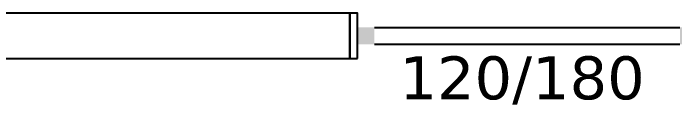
# Model space of a CAD drawing. Header units: centimetres. Extents: x -135 to 5324, y -1304 to 1609.
# Drawn here: x 2111.6 to 2345.4, y 234.6 to 267 of the extents above; entities that cross this region are included whole.
import ezdxf

# ---------------------------------------------------------------- set-up
doc = ezdxf.new("R2010")
doc.units = ezdxf.units.CM
doc.layers.add('DIS_DUVAR_160', color=30, linetype='Continuous')
doc.layers.add('PENCERE', color=10, linetype='Continuous')
doc.styles.get("Standard").update_dxf_attribs({"font": 'DejaVuSans.ttf'})

# ---------------------------------------------------------------- blocks, each defined once
blk = doc.blocks.new('BOM_D09_1255p0_DIS_DOLU')
blk.add_lwpolyline([(0, 0), (16, 0), (16, 125.5), (0, 125.5)], close=True)
blk = doc.blocks.new('kaynak-pencere-120180')
at = {"layer": 'PENCERE', "color": 1}
for p, q in [((53839.87, 6703.82), (53839.87, 6713.82)), ((53959.87, 6703.82), (53959.87, 6713.82)), ((53845.87, 6711.82), (53953.87, 6711.82)), ((53845.87, 6705.82), (53953.87, 6705.82))]:
    blk.add_line(p, q, dxfattribs=at)
for points in [[(53839.87, 6705.82), (53845.87, 6705.82), (53839.87, 6711.82), (53845.87, 6711.82)], [(53959.87, 6705.82), (53953.87, 6705.82), (53959.87, 6711.82), (53953.87, 6711.82)]]:
    blk.add_solid(points, dxfattribs=at)
at = {"layer": 'PENCERE', "color": 0, "lineweight": 25}
blk.add_text('120/180', height=15.217, dxfattribs=at).set_placement((53854.7, 6686.34))
blk = doc.blocks.new('BOM_P02_PENCERE_1200x1800')
at = {"layer": 'PENCERE'}
blk.add_blockref('kaynak-pencere-120180', (0, 0), dxfattribs=at)
blk = doc.blocks.new('BOM_D10_1255p0_DIS_P02')
for points in [[(0, 122.75), (16, 122.75), (16, 125.5), (0, 125.5)], [(0, 0), (16, 0), (16, 2.75), (0, 2.75)]]:
    blk.add_lwpolyline(points, close=True)
at = {"layer": 'PENCERE', "rotation": 270}
blk.add_blockref('BOM_P02_PENCERE_1200x1800', (-6700.823, 53962.624), dxfattribs=at)

msp = doc.modelspace()

# ---------------------------------------------------------------- block references
at = {"layer": 'DIS_DUVAR_160'}
for name, p, rotation in [('BOM_D09_1255p0_DIS_DOLU', (2105, 267), 270), ('BOM_D10_1255p0_DIS_P02', (2356, 251), 90)]:
    msp.add_blockref(name, p, dxfattribs=dict(at, rotation=rotation))

doc.saveas('drawing.dxf')
